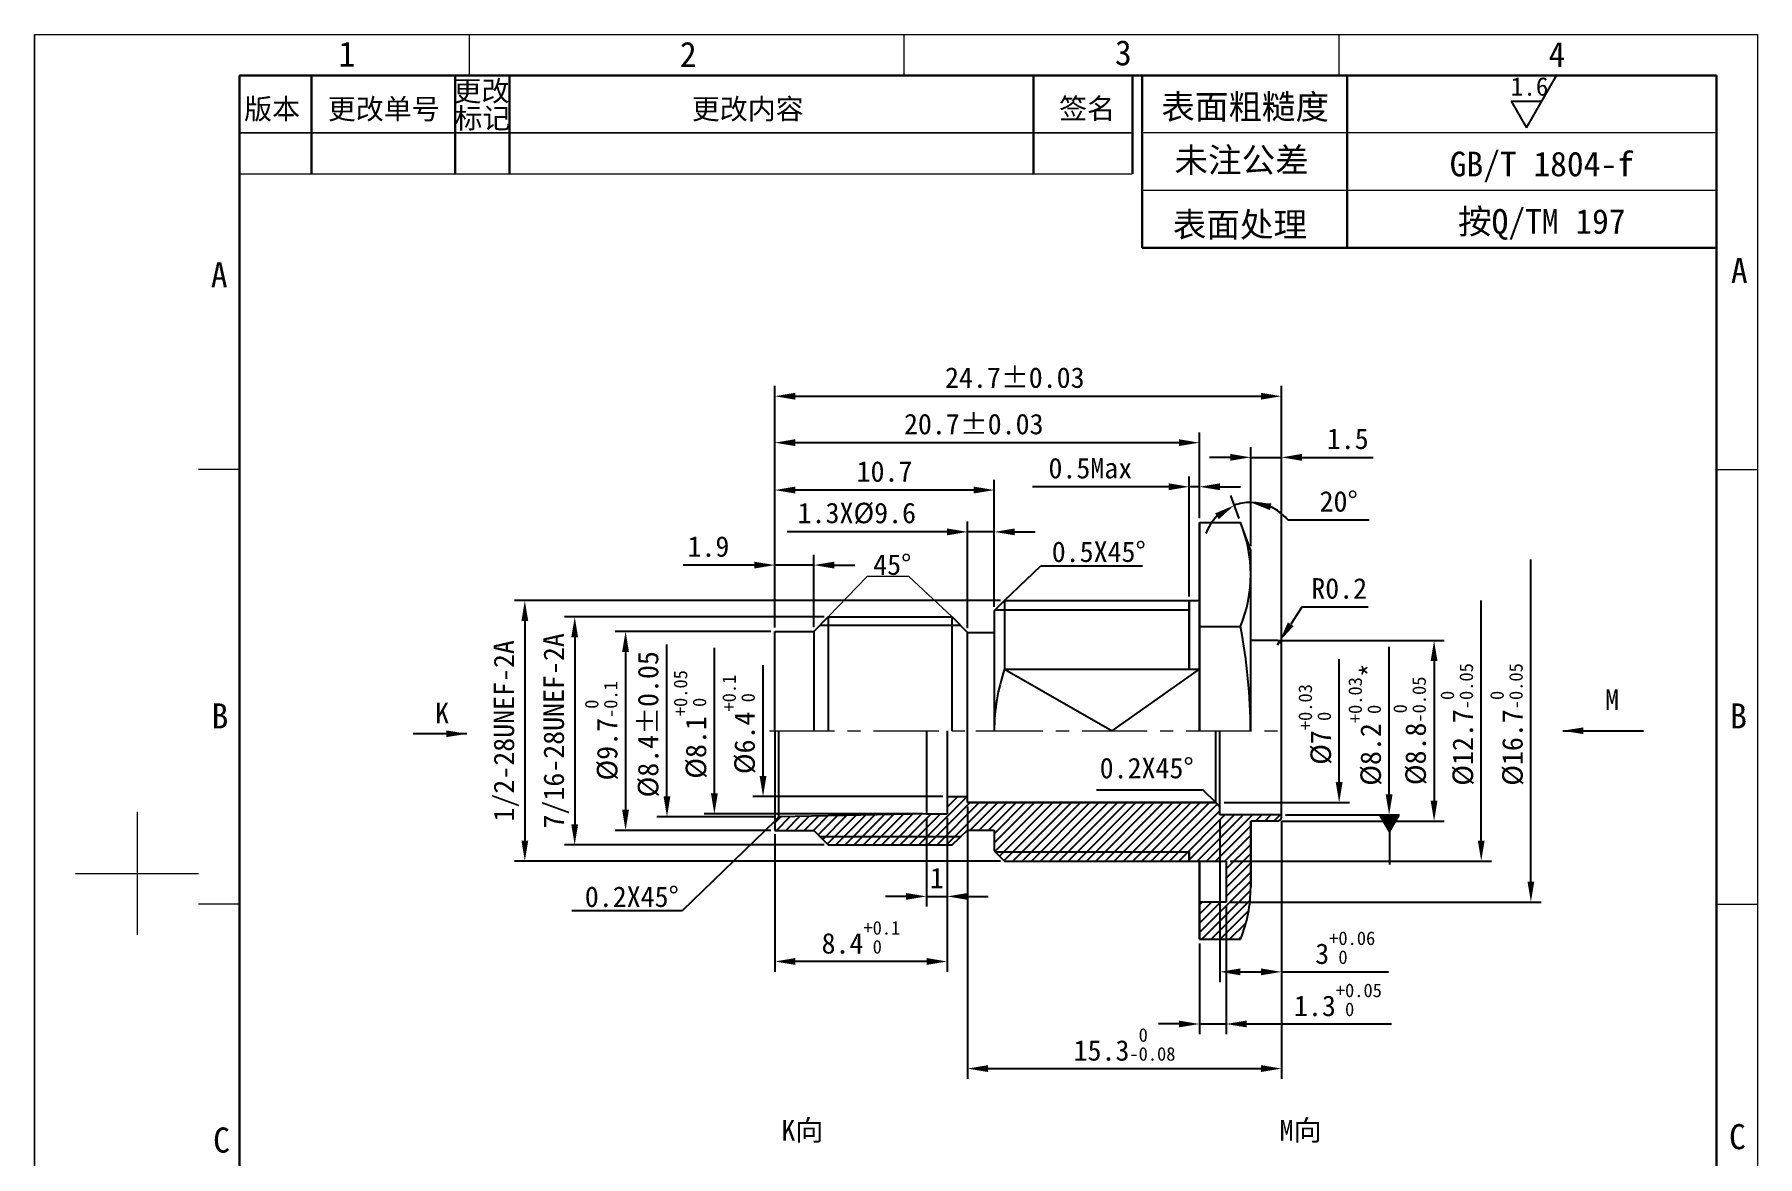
# Model space of a CAD drawing. Header units: millimetres. Extents: x 1759 to 1843, y 749 to 868.
# Drawn here: x 1759.5 to 1843.5, y 813.5 to 868.2 of the extents above; entities that cross this region are included whole.
import ezdxf
from ezdxf.enums import TextEntityAlignment as Align

# ---------------------------------------------------------------- set-up
doc = ezdxf.new("R2010")
doc.units = ezdxf.units.MM
doc.linetypes.add('CENTER', pattern=[50.8, 31.75, -6.35, 6.35, -6.35])
for name, color, linetype, lineweight in [('C2.细实线（尺寸线、尺寸界线、指引线、剖面线、过渡线、基准线、文字等）', 3, 'Continuous', 15), ('C6.图框细线', 3, 'Continuous', 15), ('C7.图框粗线', 7, 'Continuous', 30), ('CENTER', 1, 'CENTER', 15), ('L剖面', 3, 'Continuous', 9), ('OUTCOVER', 7, 'Continuous', 30), ('PINHOLDER', 7, 'Continuous', 30)]:
    doc.layers.add(name, color=color, linetype=linetype, lineweight=lineweight)
for name, color, linetype in [('dim', 3, 'Continuous'), ('L粗线', 7, 'Continuous'), ('图框', 7, 'Continuous')]:
    doc.layers.add(name, color=color, linetype=linetype)
doc.styles.add('Z1.仿宋', font='FangSong_GB2312.ttf')
doc.styles.add('Z5.仿宋4.5mm（名称栏）', font='FangSong_GB2312.ttf', dxfattribs={"height": 4.5})
doc.styles.add('仿宋', font='FangSong_GB2312.ttf')
doc.dimstyles.new('标准', dxfattribs={"dimscale": 0.25, "dimtxt": 2.5, "dimasz": 2.5, "dimexe": 1.25, "dimexo": 0.5, "dimgap": 1, "dimtad": 1, "dimdsep": 46, "dimtxsty": 'Standard', "dimcen": 2.5, "dimclrd": 3, "dimclre": 3, "dimclrt": 4, "dimadec": 0, "dimazin": 0, "dimtm": 1e-09, "dimtfac": 0.66, "dimtmove": 0, "dimatfit": 3, "dimfxl": 0, "dimarcsym": 0})
doc.dimstyles.new('标准0.5', dxfattribs={"dimscale": 0.5, "dimtxt": 2.5, "dimasz": 2.5, "dimexe": 1.25, "dimexo": 0.4, "dimgap": 1, "dimtad": 1, "dimdsep": 46, "dimtxsty": 'Standard', "dimcen": 2.5, "dimadec": 0, "dimazin": 0, "dimtm": 1e-09, "dimtfac": 0.5, "dimtmove": 0, "dimatfit": 3, "dimfxl": 0, "dimarcsym": 0})
doc.dimstyles.new('水平', dxfattribs={"dimtxt": 2.5, "dimasz": 2.5, "dimexe": 1.25, "dimexo": 0, "dimgap": 1, "dimtad": 1, "dimtih": 1, "dimtoh": 1, "dimdsep": 46, "dimlunit": 6, "dimtxsty": 'Standard', "dimcen": 0, "dimclrd": 256, "dimclre": 256, "dimclrt": 256, "dimadec": 0, "dimazin": 0, "dimtm": 0.1, "dimtfac": 0.7, "dimtmove": 0, "dimatfit": 3, "dimfxl": 0, "dimlwd": -1, "dimlwe": -1, "dimarcsym": 0})

# ---------------------------------------------------------------- blocks, each defined once
blk = doc.blocks.new('*D32')
at = {"layer": 'Defpoints', "color": 0, "transparency": 16777216}
for p in [(1820.242, 850.517), (1795.542, 839.041, -0.322), (1820.242, 838.003, -0.322)]:
    blk.add_point(p, dxfattribs=at)
at = {"layer": 'L粗线', "color": 3, "lineweight": -2, "transparency": 16777216}
for p, q in [((1795.542, 839.241), (1795.542, 851.017)), ((1820.242, 838.203), (1820.242, 851.017)), ((1796.542, 850.517), (1819.242, 850.517))]:
    blk.add_line(p, q, dxfattribs=at)
at = {"layer": 'L粗线', "color": 3, "transparency": 16777216}
for points in [[(1796.542, 850.683), (1796.542, 850.35), (1795.542, 850.517)], [(1819.242, 850.683), (1819.242, 850.35), (1820.242, 850.517)]]:
    blk.add_solid(points, dxfattribs=at)
at = {"layer": 'L粗线', "color": 4, "transparency": 16777216, "insert": (1807.242, 851.417), "char_height": 1, "attachment_point": 5}
blk.add_mtext('24.7\\M+5A1C00.03', dxfattribs=at)
blk = doc.blocks.new('*D21')
at = {"layer": 'Defpoints', "color": 0, "transparency": 16777216}
for p in [(1816.242, 848.253), (1816.242, 844.364), (1795.542, 839.041)]:
    blk.add_point(p, dxfattribs=at)
at = {"layer": 'L粗线', "color": 3, "lineweight": -2, "transparency": 16777216}
for p, q in [((1795.542, 839.241), (1795.542, 848.753)), ((1816.242, 844.564), (1816.242, 848.753)), ((1796.542, 848.253), (1815.242, 848.253))]:
    blk.add_line(p, q, dxfattribs=at)
at = {"layer": 'L粗线', "color": 3, "transparency": 16777216}
for points in [[(1796.542, 848.42), (1796.542, 848.086), (1795.542, 848.253)], [(1815.242, 848.42), (1815.242, 848.086), (1816.242, 848.253)]]:
    blk.add_solid(points, dxfattribs=at)
at = {"layer": 'L粗线', "color": 4, "transparency": 16777216, "insert": (1805.242, 849.153), "char_height": 1, "attachment_point": 5}
blk.add_mtext('20.7\\M+5A1C00.03', dxfattribs=at)
blk = doc.blocks.new('*D22')
at = {"layer": 'Defpoints', "color": 0, "transparency": 16777216}
for p in [(1820.242, 847.537), (1818.742, 843.003), (1820.242, 838.603)]:
    blk.add_point(p, dxfattribs=at)
at = {"layer": 'L粗线', "color": 3, "lineweight": -2, "transparency": 16777216}
for p, q in [((1818.742, 843.203), (1818.742, 848.037)), ((1820.242, 838.803), (1820.242, 848.037)), ((1817.742, 847.537), (1816.742, 847.537)), ((1818.742, 847.537), (1820.242, 847.537)), ((1821.242, 847.537), (1824.708, 847.537))]:
    blk.add_line(p, q, dxfattribs=at)
at = {"layer": 'L粗线', "color": 3, "transparency": 16777216}
for points in [[(1817.742, 847.704), (1817.742, 847.371), (1818.742, 847.537)], [(1821.242, 847.704), (1821.242, 847.371), (1820.242, 847.537)]]:
    blk.add_solid(points, dxfattribs=at)
at = {"layer": 'L粗线', "color": 4, "transparency": 16777216, "insert": (1823.475, 848.437), "char_height": 1, "attachment_point": 5}
blk.add_mtext('1.5', dxfattribs=at)
blk = doc.blocks.new('*D23')
at = {"layer": 'Defpoints', "color": 0, "transparency": 16777216}
for p in [(1795.542, 845.942), (1806.242, 840.051), (1795.542, 839.041)]:
    blk.add_point(p, dxfattribs=at)
at = {"layer": 'L粗线', "color": 3, "lineweight": -2, "transparency": 16777216}
for p, q in [((1795.542, 839.241), (1795.542, 846.442)), ((1805.242, 845.942), (1796.542, 845.942)), ((1806.242, 840.251), (1806.242, 846.442))]:
    blk.add_line(p, q, dxfattribs=at)
at = {"layer": 'L粗线', "color": 3, "transparency": 16777216}
for points in [[(1796.542, 846.109), (1796.542, 845.776), (1795.542, 845.942)], [(1805.242, 846.109), (1805.242, 845.776), (1806.242, 845.942)]]:
    blk.add_solid(points, dxfattribs=at)
at = {"layer": 'L粗线', "color": 4, "transparency": 16777216, "insert": (1800.892, 846.842), "char_height": 1, "attachment_point": 5}
blk.add_mtext('10.7', dxfattribs=at)
blk = doc.blocks.new('*D24')
at = {"layer": 'Defpoints', "color": 0, "transparency": 16777216}
for p in [(1795.542, 842.284), (1795.542, 839.041), (1797.442, 839.053)]:
    blk.add_point(p, dxfattribs=at)
at = {"layer": 'L粗线', "color": 3, "lineweight": -2, "transparency": 16777216}
for p, q in [((1795.542, 839.241), (1795.542, 842.784)), ((1797.442, 839.253), (1797.442, 842.784)), ((1794.542, 842.284), (1791.075, 842.284)), ((1797.442, 842.284), (1795.542, 842.284)), ((1798.442, 842.284), (1799.442, 842.284))]:
    blk.add_line(p, q, dxfattribs=at)
at = {"layer": 'L粗线', "color": 3, "transparency": 16777216}
for points in [[(1794.542, 842.45), (1794.542, 842.117), (1795.542, 842.284)], [(1798.442, 842.45), (1798.442, 842.117), (1797.442, 842.284)]]:
    blk.add_solid(points, dxfattribs=at)
at = {"layer": 'L粗线', "color": 4, "transparency": 16777216, "insert": (1792.308, 843.184), "char_height": 1, "attachment_point": 5}
blk.add_mtext('1.9', dxfattribs=at)
blk = doc.blocks.new('*D25')
at = {"layer": 'Defpoints', "color": 0, "transparency": 16777216}
for p in [(1806.242, 843.903), (1806.242, 840.051), (1804.942, 839.005)]:
    blk.add_point(p, dxfattribs=at)
at = {"layer": 'L粗线', "color": 3, "lineweight": -2, "transparency": 16777216}
for p, q in [((1804.942, 839.205), (1804.942, 844.403)), ((1806.242, 840.251), (1806.242, 844.403)), ((1803.942, 843.903), (1796.142, 843.903)), ((1806.242, 843.903), (1804.942, 843.903)), ((1807.242, 843.903), (1808.242, 843.903))]:
    blk.add_line(p, q, dxfattribs=at)
at = {"layer": 'L粗线', "color": 3, "transparency": 16777216}
for points in [[(1803.942, 844.07), (1803.942, 843.737), (1804.942, 843.903)], [(1807.242, 844.07), (1807.242, 843.737), (1806.242, 843.903)]]:
    blk.add_solid(points, dxfattribs=at)
at = {"layer": 'L粗线', "color": 4, "transparency": 16777216, "insert": (1799.542, 844.803), "char_height": 1, "attachment_point": 5}
blk.add_mtext('1.3X%%C9.6', dxfattribs=at)
blk = doc.blocks.new('*D26')
at = {"layer": 'Defpoints', "color": 0, "transparency": 16777216}
for p in [(1794.969, 837.403), (1795.542, 837.403), (1803.942, 831.007)]:
    blk.add_point(p, dxfattribs=at)
at = {"layer": 'L粗线', "color": 3, "lineweight": -2, "transparency": 16777216}
for p, q in [((1794.969, 832.007), (1794.969, 837.403)), ((1803.742, 831.007), (1794.469, 831.007))]:
    blk.add_line(p, q, dxfattribs=at)
at = {"layer": 'L粗线', "color": 3, "transparency": 16777216}
blk.add_solid([(1794.802, 832.007), (1795.135, 832.007), (1794.969, 831.007)], dxfattribs=at)
at = {"layer": 'L粗线', "color": 4, "transparency": 16777216, "insert": (1793.799, 834.517), "char_height": 1, "attachment_point": 5, "rotation": 90}
blk.add_mtext('%%C6.4{\\H0.66;\\S+0.1^  0;}', dxfattribs=at)
blk = doc.blocks.new('_None')
blk = doc.blocks.new('*D27')
at = {"layer": 'Defpoints', "color": 0, "transparency": 16777216}
for p in [(1792.598, 838.253), (1795.542, 838.253), (1802.942, 830.155)]:
    blk.add_point(p, dxfattribs=at)
at = {"layer": 'L粗线', "color": 3, "lineweight": -2, "transparency": 16777216}
for p, q in [((1792.598, 831.155), (1792.598, 838.253)), ((1802.742, 830.155), (1792.098, 830.155))]:
    blk.add_line(p, q, dxfattribs=at)
at = {"layer": 'L粗线', "color": 3, "transparency": 16777216}
blk.add_solid([(1792.431, 831.155), (1792.765, 831.155), (1792.598, 830.155)], dxfattribs=at)
at = {"layer": 'L粗线', "color": 4, "transparency": 16777216, "insert": (1791.428, 834.516), "char_height": 1, "attachment_point": 5, "rotation": 90}
blk.add_mtext('%%C8.1{\\H0.66;\\S+0.05^  0;}', dxfattribs=at)
blk = doc.blocks.new('*D28')
at = {"layer": 'Defpoints', "color": 0, "transparency": 16777216}
for p in [(1790.286, 838.413), (1795.542, 838.413), (1795.742, 830.009)]:
    blk.add_point(p, dxfattribs=at)
at = {"layer": 'L粗线', "color": 3, "lineweight": -2, "transparency": 16777216}
for p, q in [((1790.286, 831.009), (1790.286, 838.413)), ((1795.542, 830.009), (1789.786, 830.009))]:
    blk.add_line(p, q, dxfattribs=at)
at = {"layer": 'L粗线', "color": 3, "transparency": 16777216}
blk.add_solid([(1790.119, 831.009), (1790.452, 831.009), (1790.286, 830.009)], dxfattribs=at)
at = {"layer": 'L粗线', "color": 4, "transparency": 16777216, "insert": (1789.386, 834.523), "char_height": 1, "attachment_point": 5, "rotation": 90}
blk.add_mtext('%%C8.4\\M+5A1C00.05', dxfattribs=at)
blk = doc.blocks.new('*D8')
at = {"layer": 'Defpoints', "color": 0, "transparency": 16777216}
for p in [(1795.542, 839.053), (1788.268, 829.353), (1795.542, 829.353)]:
    blk.add_point(p, dxfattribs=at)
at = {"layer": 'L粗线', "color": 3, "lineweight": -2, "transparency": 16777216}
for p, q in [((1795.342, 839.053), (1787.768, 839.053)), ((1788.268, 838.053), (1788.268, 830.353)), ((1795.342, 829.353), (1787.768, 829.353))]:
    blk.add_line(p, q, dxfattribs=at)
at = {"layer": 'L粗线', "color": 3, "transparency": 16777216}
for points in [[(1788.101, 838.053), (1788.434, 838.053), (1788.268, 839.053)], [(1788.101, 830.353), (1788.434, 830.353), (1788.268, 829.353)]]:
    blk.add_solid(points, dxfattribs=at)
at = {"layer": 'L粗线', "color": 4, "transparency": 16777216, "insert": (1787.098, 834.203), "char_height": 1, "attachment_point": 5, "rotation": 90}
blk.add_mtext('%%C9.7{\\H0.66;\\S 0^ -0.1;}', dxfattribs=at)
blk = doc.blocks.new('*D9')
at = {"layer": 'Defpoints', "color": 0, "transparency": 16777216}
for p in [(1798.142, 839.755), (1785.788, 828.651), (1798.142, 828.651)]:
    blk.add_point(p, dxfattribs=at)
at = {"layer": 'L粗线', "color": 3, "lineweight": -2, "transparency": 16777216}
for p, q in [((1797.942, 839.755), (1785.288, 839.755)), ((1785.788, 838.755), (1785.788, 829.651)), ((1797.942, 828.651), (1785.288, 828.651))]:
    blk.add_line(p, q, dxfattribs=at)
at = {"layer": 'L粗线', "color": 3, "transparency": 16777216}
for points in [[(1785.621, 838.755), (1785.954, 838.755), (1785.788, 839.755)], [(1785.621, 829.651), (1785.954, 829.651), (1785.788, 828.651)]]:
    blk.add_solid(points, dxfattribs=at)
at = {"layer": 'L粗线', "color": 4, "transparency": 16777216, "insert": (1784.888, 834.203), "char_height": 1, "attachment_point": 5, "rotation": 90}
blk.add_mtext('7/16-28UNEF-2A', dxfattribs=at)
blk = doc.blocks.new('*D10')
at = {"layer": 'Defpoints', "color": 0, "transparency": 16777216}
for p in [(1806.742, 840.551), (1783.357, 827.855), (1806.742, 827.855)]:
    blk.add_point(p, dxfattribs=at)
at = {"layer": 'L粗线', "color": 3, "lineweight": -2, "transparency": 16777216}
for p, q in [((1806.542, 840.551), (1782.857, 840.551)), ((1783.357, 839.551), (1783.357, 828.855)), ((1806.542, 827.855), (1782.857, 827.855))]:
    blk.add_line(p, q, dxfattribs=at)
at = {"layer": 'L粗线', "color": 3, "transparency": 16777216}
for points in [[(1783.19, 839.551), (1783.523, 839.551), (1783.357, 840.551)], [(1783.19, 828.855), (1783.523, 828.855), (1783.357, 827.855)]]:
    blk.add_solid(points, dxfattribs=at)
at = {"layer": 'L粗线', "color": 4, "transparency": 16777216, "insert": (1782.457, 834.203), "char_height": 1, "attachment_point": 5, "rotation": 90}
blk.add_mtext('1/2-28UNEF-2A', dxfattribs=at)
blk = doc.blocks.new('*D11')
at = {"layer": 'Defpoints', "color": 0, "transparency": 16777216}
for p in [(1803.942, 830.155), (1795.542, 829.365), (1795.542, 822.96)]:
    blk.add_point(p, dxfattribs=at)
at = {"layer": 'L粗线', "color": 3, "lineweight": -2, "transparency": 16777216}
for p, q in [((1803.942, 829.955), (1803.942, 822.46)), ((1795.542, 829.165), (1795.542, 822.46)), ((1802.942, 822.96), (1796.542, 822.96))]:
    blk.add_line(p, q, dxfattribs=at)
at = {"layer": 'L粗线', "color": 3, "transparency": 16777216}
for points in [[(1796.542, 823.127), (1796.542, 822.793), (1795.542, 822.96)], [(1802.942, 823.127), (1802.942, 822.793), (1803.942, 822.96)]]:
    blk.add_solid(points, dxfattribs=at)
at = {"layer": 'L粗线', "color": 4, "transparency": 16777216, "insert": (1799.742, 824.13), "char_height": 1, "attachment_point": 5}
blk.add_mtext('8.4{\\H0.66;\\S+0.1^  0;}', dxfattribs=at)
blk = doc.blocks.new('*D12')
at = {"layer": 'Defpoints', "color": 0, "transparency": 16777216}
for p in [(1802.942, 830.155), (1803.942, 830.155), (1803.942, 826.132)]:
    blk.add_point(p, dxfattribs=at)
at = {"layer": 'L粗线', "color": 3, "lineweight": -2, "transparency": 16777216}
for p, q in [((1802.942, 829.955), (1802.942, 825.632)), ((1803.942, 829.955), (1803.942, 825.632)), ((1801.942, 826.132), (1800.942, 826.132)), ((1802.942, 826.132), (1803.942, 826.132)), ((1804.942, 826.132), (1805.942, 826.132))]:
    blk.add_line(p, q, dxfattribs=at)
at = {"layer": 'L粗线', "color": 3, "transparency": 16777216}
for points in [[(1801.942, 826.298), (1801.942, 825.965), (1802.942, 826.132)], [(1804.942, 826.298), (1804.942, 825.965), (1803.942, 826.132)]]:
    blk.add_solid(points, dxfattribs=at)
at = {"layer": 'L粗线', "color": 4, "transparency": 16777216, "insert": (1803.442, 827.032), "char_height": 1, "attachment_point": 5}
blk.add_mtext('1', dxfattribs=at)
blk = doc.blocks.new('*D13')
at = {"layer": 'Defpoints', "color": 0, "transparency": 16777216}
for p in [(1804.942, 830.707), (1820.242, 830.003), (1820.242, 817.738)]:
    blk.add_point(p, dxfattribs=at)
at = {"layer": 'L粗线', "color": 3, "lineweight": -2, "transparency": 16777216}
for p, q in [((1804.942, 830.507), (1804.942, 817.238)), ((1820.242, 829.803), (1820.242, 817.238)), ((1805.942, 817.738), (1819.242, 817.738))]:
    blk.add_line(p, q, dxfattribs=at)
at = {"layer": 'L粗线', "color": 3, "transparency": 16777216}
for points in [[(1805.942, 817.905), (1805.942, 817.572), (1804.942, 817.738)], [(1819.242, 817.905), (1819.242, 817.572), (1820.242, 817.738)]]:
    blk.add_solid(points, dxfattribs=at)
at = {"layer": 'L粗线', "color": 4, "transparency": 16777216, "insert": (1812.592, 818.908), "char_height": 1, "attachment_point": 5}
blk.add_mtext('15.3{\\H0.66;\\S 0^ -0.08;}', dxfattribs=at)
blk = doc.blocks.new('*D14')
at = {"layer": 'Defpoints', "color": 0, "transparency": 16777216}
for p in [(1817.242, 830.103), (1820.242, 830.003), (1820.242, 822.453)]:
    blk.add_point(p, dxfattribs=at)
at = {"layer": 'L粗线', "color": 3, "lineweight": -2, "transparency": 16777216}
for p, q in [((1817.242, 829.903), (1817.242, 821.953)), ((1820.242, 829.803), (1820.242, 821.953)), ((1818.242, 822.453), (1819.242, 822.453)), ((1820.242, 822.453), (1825.462, 822.453))]:
    blk.add_line(p, q, dxfattribs=at)
at = {"layer": 'L粗线', "color": 3, "transparency": 16777216}
for points in [[(1818.242, 822.62), (1818.242, 822.287), (1817.242, 822.453)], [(1819.242, 822.62), (1819.242, 822.287), (1820.242, 822.453)]]:
    blk.add_solid(points, dxfattribs=at)
at = {"layer": 'L粗线', "color": 4, "transparency": 16777216, "insert": (1823.352, 823.623), "char_height": 1, "attachment_point": 5}
blk.add_mtext('3{\\H0.66;\\S+0.06^  0;}', dxfattribs=at)
blk = doc.blocks.new('*D15')
at = {"layer": 'Defpoints', "color": 0, "transparency": 16777216}
for p in [(1817.542, 825.855), (1816.242, 824.042), (1817.542, 819.912)]:
    blk.add_point(p, dxfattribs=at)
at = {"layer": 'L粗线', "color": 3, "lineweight": -2, "transparency": 16777216}
for p, q in [((1817.542, 825.655), (1817.542, 819.412)), ((1816.242, 823.842), (1816.242, 819.412)), ((1815.242, 819.912), (1814.242, 819.912)), ((1816.242, 819.912), (1817.542, 819.912)), ((1818.542, 819.912), (1825.606, 819.912))]:
    blk.add_line(p, q, dxfattribs=at)
at = {"layer": 'L粗线', "color": 3, "transparency": 16777216}
for points in [[(1815.242, 820.079), (1815.242, 819.746), (1816.242, 819.912)], [(1818.542, 820.079), (1818.542, 819.746), (1817.542, 819.912)]]:
    blk.add_solid(points, dxfattribs=at)
at = {"layer": 'L粗线', "color": 4, "transparency": 16777216, "insert": (1822.996, 821.082), "char_height": 1, "attachment_point": 5}
blk.add_mtext('1.3{\\H0.66;\\S+0.05^  0;}', dxfattribs=at)
blk = doc.blocks.new('*D16')
at = {"layer": 'Defpoints', "color": 0, "transparency": 16777216}
for p in [(1820.242, 837.703), (1823.056, 837.703), (1817.242, 830.703)]:
    blk.add_point(p, dxfattribs=at)
at = {"layer": 'L粗线', "color": 3, "lineweight": -2, "transparency": 16777216}
for p, q in [((1823.056, 831.703), (1823.056, 837.703)), ((1817.442, 830.703), (1823.556, 830.703))]:
    blk.add_line(p, q, dxfattribs=at)
at = {"layer": 'L粗线', "color": 3, "transparency": 16777216}
blk.add_solid([(1822.89, 831.703), (1823.223, 831.703), (1823.056, 830.703)], dxfattribs=at)
at = {"layer": 'L粗线', "color": 4, "transparency": 16777216, "insert": (1821.886, 834.515), "char_height": 1, "attachment_point": 5, "rotation": 90}
blk.add_mtext('%%C7{\\H0.66;\\S+0.03^  0;}', dxfattribs=at)
blk = doc.blocks.new('*D17')
at = {"layer": 'Defpoints', "color": 0, "transparency": 16777216}
for p in [(1820.242, 838.303), (1825.491, 838.303), (1820.242, 830.103)]:
    blk.add_point(p, dxfattribs=at)
at = {"layer": 'L粗线', "color": 3, "lineweight": -2, "transparency": 16777216}
for p, q in [((1825.491, 831.103), (1825.491, 838.303)), ((1820.442, 830.103), (1825.991, 830.103))]:
    blk.add_line(p, q, dxfattribs=at)
at = {"layer": 'L粗线', "color": 3, "transparency": 16777216}
blk.add_solid([(1825.324, 831.103), (1825.658, 831.103), (1825.491, 830.103)], dxfattribs=at)
at = {"layer": 'L粗线', "color": 4, "transparency": 16777216, "insert": (1824.321, 834.515), "char_height": 1, "attachment_point": 5, "rotation": 90}
blk.add_mtext('%%C8.2{\\H0.66;\\S+0.03^  0;}*', dxfattribs=at)
blk = doc.blocks.new('*D18')
at = {"layer": 'Defpoints', "color": 0, "transparency": 16777216}
for p in [(1819.842, 838.603), (1820.042, 829.803), (1827.682, 829.803)]:
    blk.add_point(p, dxfattribs=at)
at = {"layer": 'L粗线', "color": 3, "lineweight": -2, "transparency": 16777216}
for p, q in [((1820.042, 838.603), (1828.182, 838.603)), ((1827.682, 837.603), (1827.682, 830.803)), ((1820.242, 829.803), (1828.182, 829.803))]:
    blk.add_line(p, q, dxfattribs=at)
at = {"layer": 'L粗线', "color": 3, "transparency": 16777216}
for points in [[(1827.516, 837.603), (1827.849, 837.603), (1827.682, 838.603)], [(1827.516, 830.803), (1827.849, 830.803), (1827.682, 829.803)]]:
    blk.add_solid(points, dxfattribs=at)
at = {"layer": 'L粗线', "color": 4, "transparency": 16777216, "insert": (1826.512, 834.203), "char_height": 1, "attachment_point": 5, "rotation": 90}
blk.add_mtext('%%C8.8{\\H0.66;\\S 0^ -0.05;}', dxfattribs=at)
blk = doc.blocks.new('*D19')
at = {"layer": 'Defpoints', "color": 0, "transparency": 16777216}
for p in [(1820.242, 840.553), (1829.981, 840.553), (1817.542, 827.855)]:
    blk.add_point(p, dxfattribs=at)
at = {"layer": 'L粗线', "color": 3, "lineweight": -2, "transparency": 16777216}
for p, q in [((1829.981, 828.855), (1829.981, 840.553)), ((1817.742, 827.855), (1830.481, 827.855))]:
    blk.add_line(p, q, dxfattribs=at)
at = {"layer": 'L粗线', "color": 3, "transparency": 16777216}
blk.add_solid([(1829.815, 828.855), (1830.148, 828.855), (1829.981, 827.855)], dxfattribs=at)
at = {"layer": 'L粗线', "color": 4, "transparency": 16777216, "insert": (1828.811, 834.516), "char_height": 1, "attachment_point": 5, "rotation": 90}
blk.add_mtext('%%C12.7{\\H0.66;\\S 0^ -0.05;}', dxfattribs=at)
blk = doc.blocks.new('*D20')
at = {"layer": 'Defpoints', "color": 0, "transparency": 16777216}
for p in [(1817.542, 842.551), (1832.402, 842.551), (1817.542, 825.855)]:
    blk.add_point(p, dxfattribs=at)
at = {"layer": 'L粗线', "color": 3, "lineweight": -2, "transparency": 16777216}
for p, q in [((1832.402, 826.855), (1832.402, 842.551)), ((1817.742, 825.855), (1832.902, 825.855))]:
    blk.add_line(p, q, dxfattribs=at)
at = {"layer": 'L粗线', "color": 3, "transparency": 16777216}
blk.add_solid([(1832.235, 826.855), (1832.569, 826.855), (1832.402, 825.855)], dxfattribs=at)
at = {"layer": 'L粗线', "color": 4, "transparency": 16777216, "insert": (1831.232, 834.515), "char_height": 1, "attachment_point": 5, "rotation": 90}
blk.add_mtext('%%C16.7{\\H0.66;\\S 0^ -0.05;}', dxfattribs=at)
blk = doc.blocks.new('*D29')
at = {"layer": 'Defpoints', "color": 0, "transparency": 16777216}
for p in [(1818.203, 845.277), (1818.246, 844.364), (1818.742, 843.003), (1818.742, 843.003), (1818.742, 834.205)]:
    blk.add_point(p, dxfattribs=at)
at = {"layer": 'L粗线', "color": 3, "transparency": 16777216}
for p, q in [((1818.178, 844.552), (1817.771, 845.669)), ((1818.742, 843.203), (1818.742, 845.84)), ((1820.549, 844.484), (1824.516, 844.484))]:
    blk.add_line(p, q, dxfattribs=at)
for start, end in [(90.00063, 109.9964), (39.33014, 90.00063), (40.58327, 65.29195), (134.70508, 159.41376)]:
    blk.add_arc((1818.742, 843.003), 2.337, start, end, dxfattribs=at)
for points in [[(1817.008, 844.805), (1817.187, 844.523), (1817.942, 845.199)], [(1819.683, 844.963), (1819.754, 845.289), (1818.742, 845.34)]]:
    blk.add_solid(points, dxfattribs=at)
at = {"layer": 'L粗线', "color": 4, "transparency": 16777216, "insert": (1823.033, 845.384), "char_height": 1, "attachment_point": 5}
blk.add_mtext('20°', dxfattribs=at)
blk = doc.blocks.new('*D30')
at = {"layer": 'Defpoints', "color": 0, "transparency": 16777216}
for p in [(1815.742, 846.103), (1816.242, 844.364, -0.322), (1815.742, 840.555, -0.322)]:
    blk.add_point(p, dxfattribs=at)
at = {"layer": 'L粗线', "color": 3, "lineweight": -2, "transparency": 16777216}
for p, q in [((1814.742, 846.103), (1808.108, 846.103)), ((1815.742, 840.755), (1815.742, 846.603)), ((1816.242, 846.103), (1815.742, 846.103)), ((1816.242, 844.564), (1816.242, 846.603)), ((1817.242, 846.103), (1818.242, 846.103))]:
    blk.add_line(p, q, dxfattribs=at)
at = {"layer": 'L粗线', "color": 3, "transparency": 16777216}
for points in [[(1814.742, 846.269), (1814.742, 845.936), (1815.742, 846.103)], [(1817.242, 846.269), (1817.242, 845.936), (1816.242, 846.103)]]:
    blk.add_solid(points, dxfattribs=at)
at = {"layer": 'L粗线', "color": 4, "transparency": 16777216, "insert": (1810.925, 847.003), "char_height": 1, "attachment_point": 5}
blk.add_mtext('0.5Max', dxfattribs=at)
blk = doc.blocks.new('*D31')
at = {"layer": 'Defpoints', "color": 0, "transparency": 16777216}
for p in [(1820.042, 838.403), (1820.147, 838.565, 0.05)]:
    blk.add_point(p, dxfattribs=at)
at = {"layer": 'L粗线', "color": 3, "transparency": 16777216}
for p, q in [((1821.241, 840.24), (1820.694, 839.402)), ((1824.474, 840.24), (1821.241, 840.24)), ((1820.042, 838.403), (1820.147, 838.565))]:
    blk.add_line(p, q, dxfattribs=at)
blk.add_solid([(1820.555, 839.493), (1820.834, 839.311), (1820.147, 838.565)], dxfattribs=at)
at = {"layer": 'L粗线', "color": 4, "transparency": 16777216, "insert": (1823.057, 841.14), "char_height": 1, "attachment_point": 5}
blk.add_mtext('R0.2', dxfattribs=at)
blk = doc.blocks.new('表头')
blk.add_line((108.81, -7), (108.81, -7))
at = {"layer": 'C6.图框细线'}
for p, q in [((0, 0), (108.81, 0)), ((108.81, -7), (0, -7))]:
    blk.add_line(p, q, dxfattribs=at)
at = {"layer": 'C7.图框粗线'}
for p, q in [((8.75, 0), (8.75, -7)), ((26.29, 0), (26.29, -7)), ((32.88, 0), (32.88, -7)), ((96.75, 0), (96.75, -7)), ((108.81, 0), (108.81, -7)), ((108.81, 0), (108.81, -7)), ((108.81, 0), (108.81, -7))]:
    blk.add_line(p, q, dxfattribs=at)
at = {"layer": 'C6.图框细线', "style": 'Z1.仿宋'}
for s, p in [('更改', (26.06, -3.14)), ('版本', (0.55, -5.33)), ('更改单号', (10.75, -5.33)), ('标记', (26.19, -6.45)), ('更改内容', (55.11, -5.33)), ('签名', (99.88, -5.28))]:
    blk.add_text(s, height=2.5, dxfattribs=at).set_placement(p)
blk = doc.blocks.new('CAD_RECORD')
at = {"layer": 'C6.图框细线'}
for p, q in [((0, 0), (108.81, 0)), ((0, -5), (108.8, -5))]:
    blk.add_line(p, q, dxfattribs=at)
at = {"layer": 'C7.图框粗线'}
for p, q in [((8.75, 0), (8.75, -5)), ((26.29, 0), (26.29, -5)), ((32.88, 0), (32.88, -5)), ((96.75, 0), (96.75, -5)), ((108.81, 0), (108.81, -5))]:
    blk.add_line(p, q, dxfattribs=at)
at = {"layer": 'C6.图框细线', "style": 'Z1.仿宋', "flags": 8}
for tag, p in [('版本', (4.01, -2.5)), ('更改单号', (17.52, -2.5)), ('更改标记', (29.58, -2.5)), ('签名', (102.78, -2.5))]:
    blk.add_attdef(tag, text='', height=2.5, dxfattribs=at).set_placement(p, align=Align.MIDDLE_CENTER)
blk.add_attdef('更改内容', text='', height=2.5, dxfattribs=at).set_placement((34.08, -2.5), align=Align.MIDDLE_LEFT)
blk = doc.blocks.new('CAD_TITLE1')
at = {"layer": 'C6.图框细线'}
for p, q in [((1654.05, 602.02), (1654.05, 899.02)), ((1654.05, 899.02), (1864.05, 899.02)), ((1654.05, 899.02), (1654.05, 602.02)), ((1707.05, 894.02), (1707.05, 899.02)), ((1760.05, 894.02), (1760.05, 899.02)), ((1813.05, 894.02), (1813.05, 899.02)), ((1864.05, 899.02), (1864.05, 602.02)), ((1859.05, 887.02), (1789.05, 887.02)), ((1859.05, 880.02), (1789.05, 880.02)), ((1859.05, 880.02), (1789.05, 880.02)), ((1679.05, 846.02), (1674.05, 846.02)), ((1859.05, 846.02), (1864.05, 846.02)), ((1666.55, 804.28), (1666.55, 789.28)), ((1659.05, 796.78), (1674.05, 796.78)), ((1679.05, 793.02), (1674.05, 793.02)), ((1859.05, 793.02), (1864.05, 793.02))]:
    blk.add_line(p, q, dxfattribs=at)
at = {"layer": 'C7.图框粗线'}
for p, q in [((1679.05, 894.02), (1859.05, 894.02)), ((1679.05, 607.02), (1679.05, 894.02)), ((1789.05, 873.02), (1789.05, 893.92)), ((1814.05, 873.02), (1814.05, 893.92)), ((1859.05, 894.02), (1859.05, 607.02)), ((1859.05, 873.02), (1789.05, 873.02))]:
    blk.add_line(p, q, dxfattribs=at)
at = {"layer": 'C6.图框细线', "style": 'Z1.仿宋', "width": 0.980392}
for s, p in [('1', (1691.11, 895.11)), ('2', (1732.71, 895.07)), ('3', (1785.73, 895.26)), ('4', (1838.57, 895.07)), ('A', (1860.8, 868.72)), ('A', (1675.54, 868.2)), ('B', (1675.63, 814.44)), ('B', (1860.71, 814.44)), ('C', (1675.82, 762.75)), ('C', (1860.57, 763.16))]:
    blk.add_text(s, height=3.06, dxfattribs=at).set_placement(p)
at = {"layer": 'C6.图框细线', "style": 'Z1.仿宋'}
blk.add_text('表面粗糙度', height=3, dxfattribs=at).set_placement((1801.6, 890.27), align=Align.MIDDLE)
for s, p in [('未注公差', (1792.98, 882.22)), ('表面处理', (1792.78, 874.36))]:
    blk.add_text(s, height=3, dxfattribs=at).set_placement(p)
for tag, p in [('CCD', (1837.75, 888.74)), ('GC', (1837.75, 881.74)), ('SURFACE', (1837.75, 874.74)), ('UNICODE', (1832.97, 649.59)), ('PARTNO', (1832.98, 636.91)), ('C', (1802.45, 623.16)), ('S', (1808.27, 623.16)), ('D', (1814.18, 623.07)), ('P', (1820.18, 622.98)), ('CAPPWEIGHT', (1832.33, 623.25)), ('Y', (1850.33, 623.25)), ('MATERIAL', (1773.1, 618.28)), ('P1', (1812.02, 618.09)), ('P2', (1832.01, 618.21)), ('VER', (1849.93, 618.21)), ('BZ', (1773.1, 612.33))]:
    blk.add_attdef(tag, text='', height=3, dxfattribs=at).set_placement(p, align=Align.CENTER)
at = {"layer": 'C6.图框细线', "style": 'Z5.仿宋4.5mm（名称栏）'}
blk.add_attdef('PARTNAME', text='', height=4.5, dxfattribs=at).set_placement((1773.03, 642.02), align=Align.MIDDLE_CENTER)
at = {"layer": 'C6.图框细线', "style": 'Z1.仿宋'}
for tag, p in [('SJ', (1700.19, 638.07)), ('设计日期', (1716.93, 638.07)), ('校对日期', (1716.93, 633.07)), ('JD', (1700.19, 633.07)), ('SH', (1700.19, 628.07)), ('审核日期', (1716.93, 628.07)), ('GY', (1700.19, 623.07)), ('工艺日期', (1716.93, 623.07)), ('PZ', (1700.19, 618.07)), ('品质日期', (1716.93, 618.07)), ('BZH', (1700.19, 613.07)), ('标准化日期', (1716.93, 613.07)), ('批准日期', (1716.93, 608.07)), ('PZH', (1700.19, 608.07)), ('页码', (1852.42, 603.1))]:
    blk.add_attdef(tag, p, '', height=3, dxfattribs=at)

msp = doc.modelspace()

# ---------------------------------------------------------------- hatches: boundary and pattern name
at = {"layer": 'L粗线'}
h = msp.add_hatch(dxfattribs=at)
h.set_pattern_fill('ANSI31', color=6, scale=0.1)
h.paths.add_polyline_path([(1817.042, 830.703), (1804.942, 830.703), (1804.942, 831.007), (1803.942, 831.007), (1803.942, 830.155), (1802.942, 830.155), (1795.742, 830.009), (1795.542, 829.805), (1795.542, 829.353), (1797.442, 829.353), (1797.743, 829.051), (1804.616, 829.051), (1804.942, 829.355), (1806.242, 829.355), (1806.242, 828.355), (1806.292, 828.305), (1815.742, 828.305), (1815.742, 827.855), (1817.542, 827.855), (1817.542, 825.855), (1816.242, 825.855), (1816.242, 824.042), (1818.246, 824.042, 0.096597), (1818.742, 826.582), (1818.742, 829.803), (1820.042, 829.803, 0.414214), (1820.242, 830.003), (1820.242, 830.103), (1817.242, 830.103), (1817.242, 830.503)])
h.paths.add_polyline_path([(1815.742, 828.305), (1806.292, 828.305), (1806.742, 827.855), (1815.742, 827.855)], flags=17)
h.paths.add_polyline_path([(1804.616, 829.051), (1797.743, 829.051), (1798.142, 828.651), (1804.188, 828.651)], flags=17)

# ---------------------------------------------------------------- linework, layer by layer
for p, q in [((1816.242, 844.364, -0.322), (1818.246, 844.364, -0.322)), ((1806.242, 840.055, -0.322), (1806.242, 834.205, -0.322)), ((1806.742, 840.555, -0.322), (1806.742, 837.203, -0.322)), ((1816.242, 839.284, -0.322), (1818.246, 839.284, -0.322)), ((1804.942, 839.005, -0.322), (1806.242, 839.005, -0.322)), ((1820.242, 834.203, -0.322), (1820.242, 838.403, -0.322)), ((1795.742, 830.009, -0.322), (1795.742, 834.205, -0.322)), ((1795.742, 830.009, -0.322), (1795.742, 834.205, -0.322)), ((1802.942, 834.203, -0.322), (1802.942, 830.155, -0.322)), ((1803.942, 834.203, -0.322), (1803.942, 830.155, -0.322)), ((1795.742, 830.009, -0.322), (1795.542, 829.805, -0.322)), ((1795.742, 830.009, -0.322), (1795.542, 829.805, -0.322)), ((1802.942, 830.155, -0.322), (1795.742, 830.009, -0.322)), ((1802.942, 830.155, -0.322), (1803.942, 830.155, -0.322)), ((1804.942, 829.355, -0.322), (1806.242, 829.355, -0.322)), ((1806.242, 829.355, -0.322), (1806.242, 828.355, -0.322)), ((1817.542, 827.855, -0.322), (1817.542, 825.855, -0.322)), ((1817.542, 825.855, -0.322), (1816.242, 825.855, -0.322)), ((1816.242, 824.042, -0.322), (1818.246, 824.042, -0.322))]:
    msp.add_line(p, q)
at = {"ltscale": 0.05}
for p, q in [((1806.242, 840.055, -0.322), (1806.742, 840.555, -0.322)), ((1806.742, 840.555, -0.322), (1816.242, 840.555, -0.322)), ((1806.242, 828.355, -0.322), (1806.742, 827.855, -0.322)), ((1806.742, 827.855, -0.322), (1817.542, 827.855, -0.322))]:
    msp.add_line(p, q, dxfattribs=at)
at = {"color": 3}
for p, q in [((1806.292, 840.105, -0.322), (1815.742, 840.105, -0.322)), ((1797.75, 839.359, -0.322), (1804.588, 839.359, -0.322)), ((1806.742, 837.203, -0.322), (1811.992, 834.203, -0.322)), ((1811.992, 834.203, -0.322), (1816.242, 837.203, -0.322)), ((1797.747, 829.051, -0.322), (1804.616, 829.051, -0.322)), ((1806.292, 828.305, -0.322), (1815.742, 828.305, -0.322))]:
    msp.add_line(p, q, dxfattribs=at)
at = {"linetype": 'Continuous'}
for p, q in [((1797.442, 839.053, -0.322), (1798.15, 839.759, -0.322)), ((1798.15, 839.759, -0.322), (1798.15, 834.205, -0.322)), ((1798.15, 839.759, -0.322), (1804.188, 839.759, -0.322)), ((1804.188, 834.205, -0.322), (1804.188, 839.759, -0.322)), ((1797.442, 839.053, -0.322), (1797.442, 834.201, -0.322)), ((1804.942, 834.205, -0.322), (1804.942, 839.005, -0.322)), ((1820.042, 838.603, -0.322), (1818.742, 838.603, -0.322)), ((1806.742, 837.203, -0.322), (1816.242, 837.203, -0.322)), ((1804.942, 830.707, -0.322), (1804.942, 834.203, -0.322)), ((1817.242, 830.103, -0.322), (1817.242, 834.203, -0.322)), ((1820.242, 830.103, -0.322), (1817.242, 830.103, -0.322)), ((1797.442, 829.353, -0.322), (1798.142, 828.651, -0.322)), ((1820.042, 829.803, -0.322), (1818.742, 829.803, -0.322)), ((1798.142, 828.651, -0.322), (1804.188, 828.651, -0.322))]:
    msp.add_line(p, q, dxfattribs=at)
at = {"ltscale": 0.1}
for p, q in [((1804.188, 839.759, -0.322), (1804.942, 839.005, -0.322)), ((1804.188, 828.651, -0.322), (1804.942, 829.355, -0.322))]:
    msp.add_line(p, q, dxfattribs=at)
for centre, radius, start, end in [((1811.981, 841.824, -0.322), 6.761, 337.93016, 22.06984), ((1790.11, 833.975, -0.322), 28.632, 0.46009, 10.68472), ((1820.042, 838.403, -0.322), 0.2, 0, 89.99935), ((1820.042, 830.003, -0.322), 0.2, 270, 360), ((1811.981, 826.582, -0.322), 6.761, 337.93016, 0)]:
    msp.add_arc(centre, radius, start, end)
at = {"layer": 'CENTER', "ltscale": 0.1}
msp.add_line((1795.281, 834.203, -0.322), (1820.445, 834.203, -0.322), dxfattribs=at)
at = {"layer": 'CENTER'}
msp.add_line((1805.345, 834.203, -0.322), (1805.543, 834.203, -0.322), dxfattribs=at)
at = {"layer": 'dim'}
for p, q in [((1806.742, 840.551, -0.322), (1808.516, 842.254, -0.322)), ((1808.516, 842.254, -0.322), (1813.463, 842.254, -0.322)), ((1795.542, 829.805, -0.322), (1791.032, 825.427, -0.322)), ((1791.032, 825.427, -0.322), (1785.646, 825.427, -0.322))]:
    msp.add_line(p, q, dxfattribs=at)
at = {"layer": 'L剖面'}
for p, q in [((1800.044, 841.72, -0.322), (1798.142, 839.755, -0.322)), ((1802.083, 841.72, -0.322), (1800.044, 841.72, -0.322)), ((1804.188, 839.755, -0.322), (1802.083, 841.72, -0.322))]:
    msp.add_line(p, q, dxfattribs=at)
at = {"layer": 'L粗线'}
for p, q in [((1818.742, 843.003, -0.322), (1818.246, 844.364, -0.322)), ((1818.742, 834.205, -0.322), (1818.742, 843.003, -0.322)), ((1795.542, 834.203, -0.322), (1795.542, 839.053, -0.322)), ((1795.542, 839.053, -0.322), (1797.442, 839.053, -0.322)), ((1795.542, 834.203, -0.322), (1795.542, 829.353, -0.322)), ((1817.042, 830.703, -0.322), (1817.042, 834.203, -0.322)), ((1820.242, 830.003, -0.322), (1820.242, 834.203, -0.322)), ((1803.942, 831.007, -0.322), (1804.942, 831.007, -0.322)), ((1817.042, 830.703, -0.322), (1817.242, 830.503, -0.322)), ((1795.542, 829.353, -0.322), (1797.442, 829.353, -0.322))]:
    msp.add_line(p, q, dxfattribs=at)
at = {"layer": 'L粗线', "color": 3}
for p, q in [((1816.427, 831.318, -0.322), (1811.226, 831.318, -0.322)), ((1817.042, 830.703, -0.322), (1816.427, 831.318, -0.322))]:
    msp.add_line(p, q, dxfattribs=at)
at = {"layer": 'L粗线'}
msp.add_arc((1815.512, 834.199, -0.322), 9.271, 161.09656, 179.97876, dxfattribs=at)
at = {"layer": 'OUTCOVER', "color": 7, "linetype": 'Continuous'}
for p, q in [((1816.242, 834.203, -0.322), (1816.242, 844.364, -0.322)), ((1815.742, 837.203, -0.322), (1815.742, 840.555, -0.322)), ((1818.742, 826.582, -0.322), (1818.742, 829.803, -0.322)), ((1815.742, 827.855, -0.322), (1815.742, 828.305, -0.322)), ((1816.242, 824.042, -0.322), (1816.242, 827.855, -0.322))]:
    msp.add_line(p, q, dxfattribs=at)
at = {"layer": 'PINHOLDER', "color": 7, "linetype": 'Continuous'}
msp.add_line((1804.942, 830.703, -0.322), (1817.042, 830.703, -0.322), dxfattribs=at)
at = {"layer": '图框', "color": 3}
for p, q in [((1832.19, 863.6, 0), (1833.691, 866.201, 0)), ((1831.439, 864.901, 0), (1832.19, 863.6, 0)), ((1831.439, 864.901, 0), (1832.94, 864.901, 0))]:
    msp.add_line(p, q, dxfattribs=at)

# ---------------------------------------------------------------- block references
at = {"layer": 'C2.细实线（尺寸线、尺寸界线、指引线、剖面线、过渡线、基准线、文字等）'}
ref = msp.add_blockref('CAD_TITLE1', (1097.833, 508.543), dxfattribs=dict(at, xscale=0.400000001682276, yscale=0.400000001682276, zscale=0.400000001682276))
ref.add_attrib('SURFACE', '按Q/TM 197', dxfattribs={"layer": 'C6.图框细线', "height": 1.2, "style": 'Z1.仿宋'}).set_placement((1832.934, 858.439), align=Align.CENTER)
ref.add_attrib('GC', 'GB/T 1804-f', dxfattribs={"layer": 'C6.图框细线', "height": 1.2, "style": 'Z1.仿宋'}).set_placement((1832.934, 861.239), align=Align.CENTER)
at = {"layer": 'C2.细实线（尺寸线、尺寸界线、指引线、剖面线、过渡线、基准线、文字等）', "xscale": 0.3999999990337832, "yscale": 0.3999999990337832, "zscale": 0.3999999990337832}
for name, p in [('表头', (1769.451, 866.153, 0)), ('CAD_RECORD', (1769.451, 863.353, 0))]:
    msp.add_blockref(name, p, dxfattribs=at)

# ---------------------------------------------------------------- texts
at = {"layer": 'dim', "char_height": 1, "width": 44.764, "attachment_point": 1, "style": '仿宋'}
for s, insert in [('M', (1836.018, 836.223, -0.322)), ('K', (1778.981, 835.57, -0.322)), ('{\\Ftxt|c134;0.2X45°}', (1811.381, 832.89, -0.322)), ('K向', (1795.862, 815.232)), ('M向', (1820.154, 815.232))]:
    msp.add_mtext(s, dxfattribs=dict(at, insert=insert))
at = {"layer": 'L粗线', "color": 4, "char_height": 1, "attachment_point": 5}
for s, insert in [('0.5X45%%D', (1811.337, 842.927, -0.322)), ('45%%D', (1801.271, 842.3, -0.322)), ('0.2X45%%D', (1788.574, 826.11, -0.322))]:
    msp.add_mtext(s, dxfattribs=dict(at, insert=insert))
at = {"layer": '图框', "color": 3}
msp.add_attdef('1.6', (1831.42, 865.169, 0), 'XX', height=0.9, dxfattribs=at)

# ---------------------------------------------------------------- dimensions: what is measured, and where the dimension line sits
at = {"layer": 'L粗线'}
for base, p1, p2, override, picture, middle in [((1820.242, 850.517), (1795.542, 839.041, -0.322), (1820.242, 838.003, -0.322), {"dimscale": 0.4, "dimtol": 1, "dimtp": 0.03, "dimtm": 0.03, "dimtfac": 1}, '*D32', (1807.242, 850.517)), ((1816.242, 848.253, -0.322), (1795.542, 839.041, -0.322), (1816.242, 844.364, -0.322), {"dimscale": 0.4, "dimgap": 1, "dimtol": 1, "dimlim": 0, "dimtp": 0.03, "dimtm": 0.03, "dimtfac": 1}, '*D21', (1805.242, 848.253, -0.322)), ((1820.242, 847.537, -0.322), (1818.742, 843.003, -0.322), (1820.242, 838.603, -0.322), {"dimscale": 0.4}, '*D22', (1823.475, 847.537, -0.322)), ((1795.542, 822.96, -0.322), (1803.942, 830.155, -0.322), (1795.542, 829.365, -0.322), {"dimscale": 0.4, "dimgap": 1, "dimtol": 1, "dimlim": 0, "dimtp": 0.1, "dimtm": 0}, '*D11', (1799.742, 822.96, -0.322)), ((1803.942, 826.132, -0.322), (1802.942, 830.155, -0.322), (1803.942, 830.155, -0.322), {"dimscale": 0.4}, '*D12', (1803.442, 826.132, -0.322)), ((1820.242, 817.738, -0.322), (1804.942, 830.707, -0.322), (1820.242, 830.003, -0.322), {"dimscale": 0.4, "dimtol": 1, "dimtm": 0.08}, '*D13', (1812.592, 817.738, -0.322)), ((1820.242, 822.453, -0.322), (1817.242, 830.103, -0.322), (1820.242, 830.003, -0.322), {"dimscale": 0.4, "dimtol": 1, "dimtp": 0.06, "dimtm": 0}, '*D14', (1823.352, 822.453, -0.322)), ((1817.542, 819.912, -0.322), (1816.242, 824.042, -0.322), (1817.542, 825.855, -0.322), {"dimscale": 0.4, "dimtol": 1, "dimtp": 0.05, "dimtm": 0}, '*D15', (1822.996, 819.912, -0.322))]:
    dim = msp.add_linear_dim(base=base, p1=p1, p2=p2, dimstyle='标准', override=override, dxfattribs=at)
    dim.commit()
    dim.dimension.update_dxf_attribs({"geometry": picture, "text_midpoint": middle, "dimtype": 160})
dim = msp.add_linear_dim(base=(1815.742, 846.103), p1=(1816.242, 844.364, -0.322), p2=(1815.742, 840.555, -0.322), text='<>Max', dimstyle='标准', override={"dimscale": 0.4}, dxfattribs=at)
dim.commit()
dim.dimension.update_dxf_attribs({"geometry": '*D30', "text_midpoint": (1810.925, 847.003)})
for base, p1, picture, middle in [((1795.542, 845.942, -0.322), (1806.242, 840.051, -0.322), '*D23', (1800.892, 846.842, -0.322)), ((1795.542, 842.284, -0.322), (1797.442, 839.053, -0.322), '*D24', (1792.308, 843.184, -0.322))]:
    dim = msp.add_linear_dim(base=base, p1=p1, p2=(1795.542, 839.041, -0.322), dimstyle='标准', override={"dimscale": 0.4}, dxfattribs=at)
    dim.commit()
    dim.dimension.update_dxf_attribs({"geometry": picture, "text_midpoint": middle})
dim = msp.add_angular_dim_2l(base=(1818.203, 845.277), line1=((1818.742, 843.003, -0.322), (1818.246, 844.364, -0.322)), line2=((1818.742, 834.205, -0.322), (1818.742, 843.003, -0.322)), dimstyle='水平', override={"dimscale": 0.4, "dimtxt": 2.5, "dimasz": 2.5, "dimexe": 1.25, "dimexo": 0.5, "dimgap": 1, "dimpost": '<>', "dimclrd": 3, "dimclre": 3, "dimclrt": 4}, dxfattribs=at)
dim.commit()
dim.dimension.update_dxf_attribs({"geometry": '*D29', "text_midpoint": (1823.033, 845.384, -0.322)})
dim = msp.add_linear_dim(base=(1806.242, 843.903, -0.322), p1=(1804.942, 839.005, -0.322), p2=(1806.242, 840.051, -0.322), text='<>X%%C9.6', dimstyle='标准', override={"dimscale": 0.4}, dxfattribs=at)
dim.commit()
dim.dimension.update_dxf_attribs({"geometry": '*D25', "text_midpoint": (1799.542, 843.903, -0.322), "dimtype": 160})
for base, p1, p2, override, picture, middle in [((1832.402, 842.551, -0.322), (1817.542, 825.855, -0.322), (1817.542, 842.551, -0.322), {"dimscale": 0.4, "dimgap": 1, "dimpost": '%%C<>', "dimblk2": 'None', "dimsah": 1, "dimse2": 1, "dimtol": 1, "dimlim": 0, "dimtp": 0, "dimtm": 0.05, "dimtfac": 0.66}, '*D20', (1832.402, 834.515, -0.322)), ((1790.286, 838.413, -0.322), (1795.742, 830.009, -0.322), (1795.542, 838.413, -0.322), {"dimscale": 0.4, "dimgap": 1, "dimpost": '%%C<>', "dimblk2": 'None', "dimsah": 1, "dimse2": 1, "dimtol": 1, "dimlim": 0, "dimtp": 0.05, "dimtm": 0.05, "dimtfac": 1}, '*D28', (1790.286, 834.523, -0.322)), ((1829.981, 840.553, -0.322), (1817.542, 827.855, -0.322), (1820.242, 840.553, -0.322), {"dimscale": 0.4, "dimgap": 1, "dimpost": '%%C<>', "dimblk2": 'None', "dimsah": 1, "dimse2": 1, "dimtol": 1, "dimlim": 0, "dimtm": 0.05}, '*D19', (1829.981, 834.516, -0.322)), ((1788.268, 829.353, -0.322), (1795.542, 839.053, -0.322), (1795.542, 829.353, -0.322), {"dimscale": 0.4, "dimgap": 1, "dimpost": '%%C<>', "dimtol": 1, "dimlim": 0, "dimtm": 0.1, "dimtfac": 0.66}, '*D8', (1788.268, 834.203, -0.322)), ((1827.682, 829.803, -0.322), (1819.842, 838.603, -0.322), (1820.042, 829.803, -0.322), {"dimscale": 0.4, "dimgap": 1, "dimpost": '%%C<>', "dimtol": 1, "dimlim": 0, "dimtp": 0, "dimtm": 0.05, "dimtfac": 0.66}, '*D18', (1827.682, 834.203, -0.322)), ((1792.598, 838.253, -0.322), (1802.942, 830.155, -0.322), (1795.542, 838.253, -0.322), {"dimscale": 0.4, "dimpost": '%%C<>', "dimblk2": 'None', "dimsah": 1, "dimse2": 1, "dimtol": 1, "dimtp": 0.05, "dimtm": 0, "dimtfac": 0.66}, '*D27', (1792.598, 834.516, -0.322)), ((1794.969, 837.403, -0.322), (1803.942, 831.007, -0.322), (1795.542, 837.403, -0.322), {"dimscale": 0.4, "dimgap": 1, "dimpost": '%%C<>', "dimblk2": 'None', "dimsah": 1, "dimse2": 1, "dimtol": 1, "dimlim": 0, "dimtp": 0.1, "dimtm": 0, "dimtfac": 0.66}, '*D26', (1794.969, 834.517, -0.322)), ((1823.056, 837.703, -0.322), (1817.242, 830.703, -0.322), (1820.242, 837.703, -0.322), {"dimscale": 0.4, "dimgap": 1, "dimpost": '%%C<>', "dimblk2": 'None', "dimsah": 1, "dimse2": 1, "dimtol": 1, "dimlim": 0, "dimtp": 0.03, "dimtm": 0}, '*D16', (1823.056, 834.515, -0.322))]:
    dim = msp.add_linear_dim(base=base, p1=p1, p2=p2, angle=90, dimstyle='标准', override=override, dxfattribs=at)
    dim.commit()
    dim.dimension.update_dxf_attribs({"geometry": picture, "text_midpoint": middle, "dimtype": 160})
dim = msp.add_radius_dim(center=(1820.042, 838.403, -0.322), mpoint=(1820.147, 838.565, -0.272), dimstyle='水平', override={"dimscale": 0.4, "dimexo": 0.5, "dimpost": 'R<>', "dimclrd": 3, "dimclre": 3, "dimclrt": 4}, dxfattribs=at)
dim.commit()
dim.dimension.update_dxf_attribs({"geometry": '*D31', "text_midpoint": (1823.057, 841.14, -0.322)})
for base, p1, p2, text, override, picture, middle in [((1783.357, 827.855, -0.322), (1806.742, 840.551, -0.322), (1806.742, 827.855, -0.322), '1/2-28UNEF-2A', {"dimscale": 0.4}, '*D10', (1783.357, 834.203, -0.322)), ((1785.788, 828.651, -0.322), (1798.142, 839.755, -0.322), (1798.142, 828.651, -0.322), '7/16-28UNEF-2A', {"dimscale": 0.4, "dimpost": '%%C<>'}, '*D9', (1785.788, 834.203, -0.322)), ((1825.491, 838.303, -0.322), (1820.242, 830.103, -0.322), (1820.242, 838.303, -0.322), '<>*', {"dimscale": 0.4, "dimpost": '%%C<>', "dimblk2": 'None', "dimsah": 1, "dimse2": 1, "dimtol": 1, "dimtp": 0.03, "dimtm": 0}, '*D17', (1825.491, 834.515, -0.322))]:
    dim = msp.add_linear_dim(base=base, p1=p1, p2=p2, angle=90, text=text, dimstyle='标准', override=override, dxfattribs=at)
    dim.commit()
    dim.dimension.update_dxf_attribs({"geometry": picture, "text_midpoint": middle, "dimtype": 160})

# ---------------------------------------------------------------- leaders
msp.add_leader([(1825.505, 830.062), (1825.505, 827.69)], dimstyle='标准0.5', override={"dimscale": 0.35, "dimasz": 2.5, "dimgap": 1, "dimtad": 0, "dimclrd": 3, "dimldrblk": 'DatumFilled', "dimfxl": 1.25})
for points, override in [([(1780.534, 834.06, -0.322), (1777.921, 834.06, -0.322)], {"dimscale": 0.4, "dimgap": 1, "dimtad": 0}), ([(1833.96, 834.208, -0.322), (1837.897, 834.208, -0.322)], {"dimscale": 0.4, "dimtad": 0})]:
    msp.add_leader(points, dimstyle='标准', override=override, dxfattribs=at)

doc.saveas('drawing.dxf')
